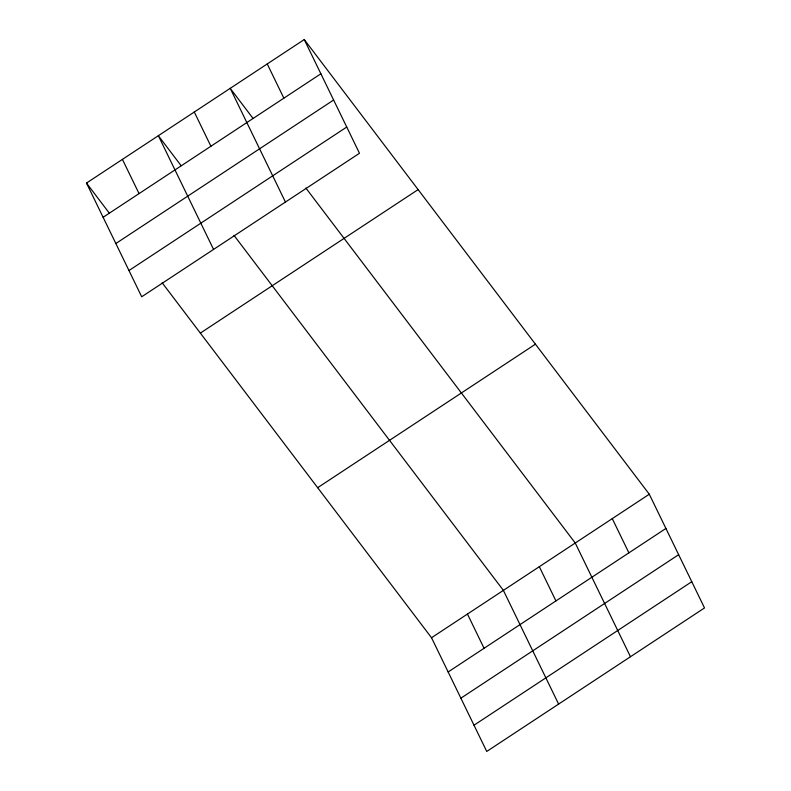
<?xml version="1.0" encoding="UTF-8"?>
<svg xmlns="http://www.w3.org/2000/svg" width="791" height="791" viewBox="0 0 791 791"><rect width="100%" height="100%" fill="white"/><g stroke="black" fill="none" stroke-linecap="round" stroke-linejoin="round"><path stroke-width="1.19" d="M304.258 39.55L359.48 153.266L141.708 296.773L86.486 183.057L304.258 39.55L649.292 494.227L704.514 607.943L486.742 751.45L431.52 637.734L162.155 282.763M103.107 217.288L320.879 73.781M115.852 243.519L333.624 100.012M128.973 270.542L346.745 127.035M200.35 333.1L418.123 189.593M317.656 487.691L535.428 344.184M431.52 637.734L649.292 494.227M448.141 671.964L665.913 528.457M460.876 698.196L678.648 554.689M473.997 725.218L691.769 581.711M252.991 118.353L230.221 88.345L285.442 202.061M305.88 188.05L575.245 543.012L630.467 656.738M181.129 165.705L158.358 135.696L213.57 249.422M234.017 235.402L503.383 590.373L558.604 704.089M86.486 183.057L109.257 213.066M612.274 518.619L628.894 552.85M539.314 566.692L555.935 600.923M267.239 63.942L283.86 98.173M467.451 614.053L484.072 648.284M194.289 112.015L210.91 146.256M122.417 159.377L139.048 193.607"/></g></svg>
